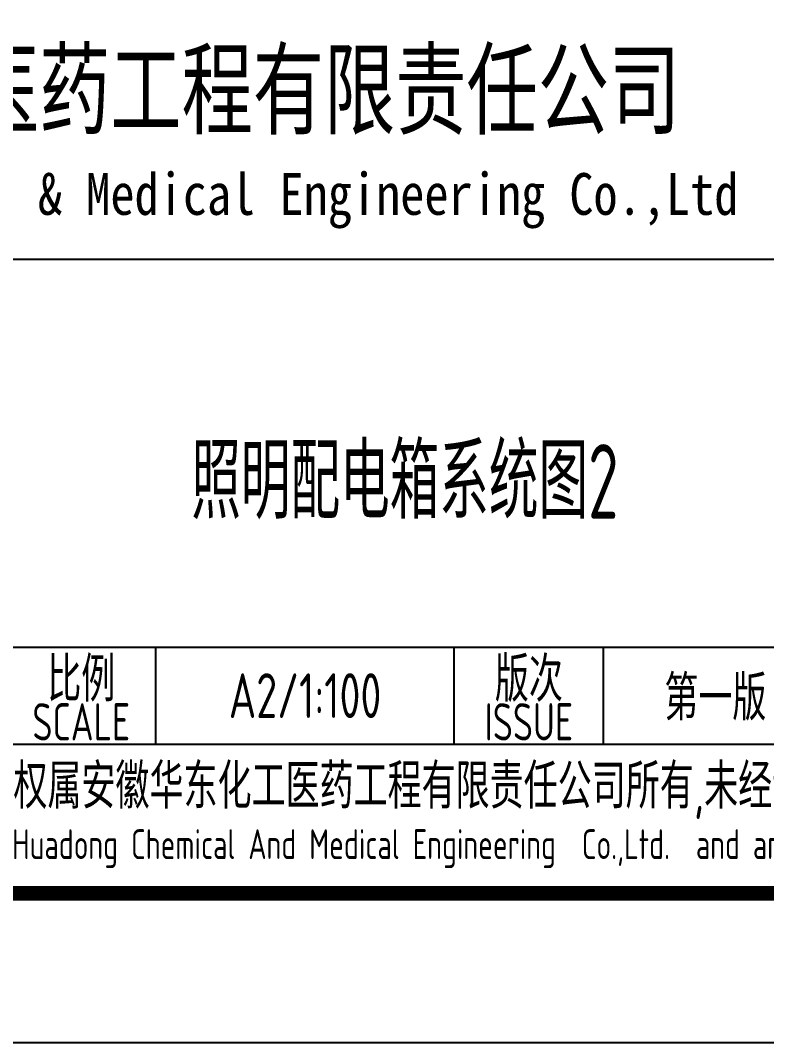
# Model space of a CAD drawing. Extents: x 6250600 to 6678662, y -692028 to -290561.
# Drawn here: x 6448485 to 6453485, y -372379 to -365528 of the extents above; entities that cross this region are included whole.
import ezdxf
from ezdxf.enums import TextEntityAlignment as Align

# ---------------------------------------------------------------- set-up
doc = ezdxf.new("R2010")
doc.units = 0
doc.header["$LTSCALE"] = 1000
doc.header["$MEASUREMENT"] = 0
doc.layers.get('0').update_dxf_attribs({"linetype": 'CONTINUOUS'})
doc.layers.add('PUB_TITLE', color=4, linetype='CONTINUOUS')
doc.styles.add('AHD', font='sceie.shx', dxfattribs={"width": 0.7, "bigfont": 'sceic.shx'})
doc.styles.add('ECEC_TQ_S', font='')
doc.styles.get('ECEC_TQ_S').set_extended_font_data('SimSun')

msp = doc.modelspace()

# ---------------------------------------------------------------- linework, layer by layer
for p, q in [((6442892.3, -367128.7), (6460892.3, -367128.7)), ((6442892.3, -369728.7), (6460892.3, -369728.7)), ((6449392.3, -370378.7), (6449392.3, -369728.7)), ((6451392.3, -370378.7), (6451392.3, -369728.7)), ((6452392.3, -370378.7), (6452392.3, -369728.7)), ((6442892.3, -370378.7), (6460892.3, -370378.7)), ((6442892.3, -371378.7), (6460892.3, -371378.7))]:
    msp.add_line(p, q)
at = {"layer": 'PUB_TITLE', "color": 4}
msp.add_lwpolyline([(6402492.3, -372378.7), (6461892.3, -372378.7), (6461892.3, -330378.7), (6402492.3, -330378.7)], close=True, dxfattribs=at)
at = {"layer": 'PUB_TITLE', "color": 4, "const_width": 100}
msp.add_lwpolyline([(6404992.3, -371378.7), (6460892.3, -371378.7), (6460892.3, -331378.7), (6404992.3, -331378.7)], close=True, dxfattribs=at)

# ---------------------------------------------------------------- texts
for s, height, style, width, p in [('安徽华东化工医药工程有限责任公司', 500, 'ECEC_TQ_S', 0.7, (6449087.2, -365978.7)), ('安徽华东化工医药工程有限责任公司', 500, 'ECEC_TQ_S', 0.7, (6449087.2, -365978.7)), ('Anhui Huadong Chemical & Medical Engineering Co.,Ltd', 280, 'ECEC_TQ_S', 0.85, (6449087.2, -366728.7)), ('Anhui Huadong Chemical & Medical Engineering Co.,Ltd', 280, 'ECEC_TQ_S', 0.85, (6449087.2, -366728.7)), ('照明配电箱系统图2', 500, 'AHD', 0.7, (6451061.1, -368592.5)), ('比例', 300, 'AHD', 0.8, (6448892.3, -369928.7)), ('比例', 300, 'AHD', 0.8, (6448892.3, -369928.7)), ('版次', 300, 'AHD', 0.8, (6451892.3, -369928.7)), ('版次', 300, 'AHD', 0.8, (6451892.3, -369928.7)), ('SCALE', 250, 'AHD', 0.8, (6448892.3, -370228.7)), ('SCALE', 250, 'AHD', 0.8, (6448892.3, -370228.7)), ('ISSUE', 250, 'AHD', 0.8, (6451892.3, -370228.7)), ('ISSUE', 250, 'AHD', 0.8, (6451892.3, -370228.7)), ('本文件专有权属安徽华东化工医药工程有限责任公司所有,未经许可不得复制或转让给第三方', 300, 'AHD', 0.8, (6451892.3, -370678.7)), ('本文件专有权属安徽华东化工医药工程有限责任公司所有,未经许可不得复制或转让给第三方', 300, 'AHD', 0.8, (6451892.3, -370678.7)), ('The proprietary right of this document belongs to Anhui Huadong Chemical And Medical Engineering  Co.,Ltd.  and any replication or transfer to the 3rd. side is forbidden without its permission. ', 200, 'AHD', 0.8, (6451892.3, -371078.7)), ('The proprietary right of this document belongs to Anhui Huadong Chemical And Medical Engineering  Co.,Ltd.  and any replication or transfer to the 3rd. side is forbidden without its permission. ', 200, 'AHD', 0.8, (6451892.3, -371078.7))]:
    msp.add_text(s, height=height, dxfattribs=dict(style=style, width=width)).set_placement(p, align=Align.MIDDLE)
at = {"style": 'AHD', "width": 0.8}
for tag, text, p in [('第一版', '0', (6453142.3, -370053.7)), ('A2/1:100', '1:100', (6450392.3, -370053.7))]:
    msp.add_attdef(tag, text=text, height=300, dxfattribs=at).set_placement(p, align=Align.MIDDLE)

doc.saveas('drawing.dxf')
